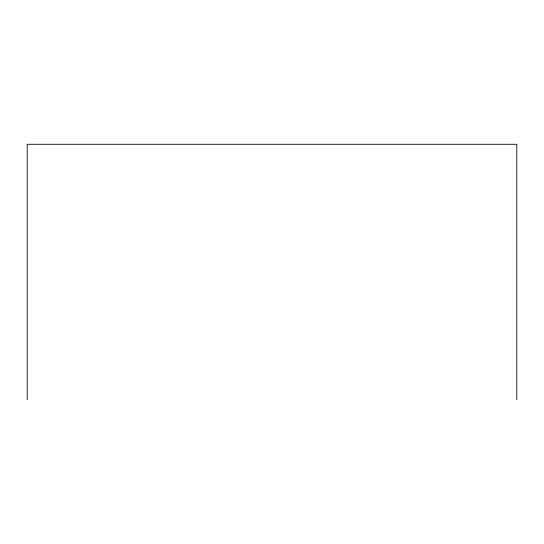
<?xml version="1.0" encoding="UTF-8"?>
<svg xmlns="http://www.w3.org/2000/svg" width="544" height="544" viewBox="0 0 544 544"><rect width="100%" height="100%" fill="white"/><g stroke="black" fill="none" stroke-linecap="round" stroke-linejoin="round"><path stroke-width="0.82" d="M516.8 399.711L516.8 144.289L27.2 144.289L27.2 399.711"/></g></svg>
